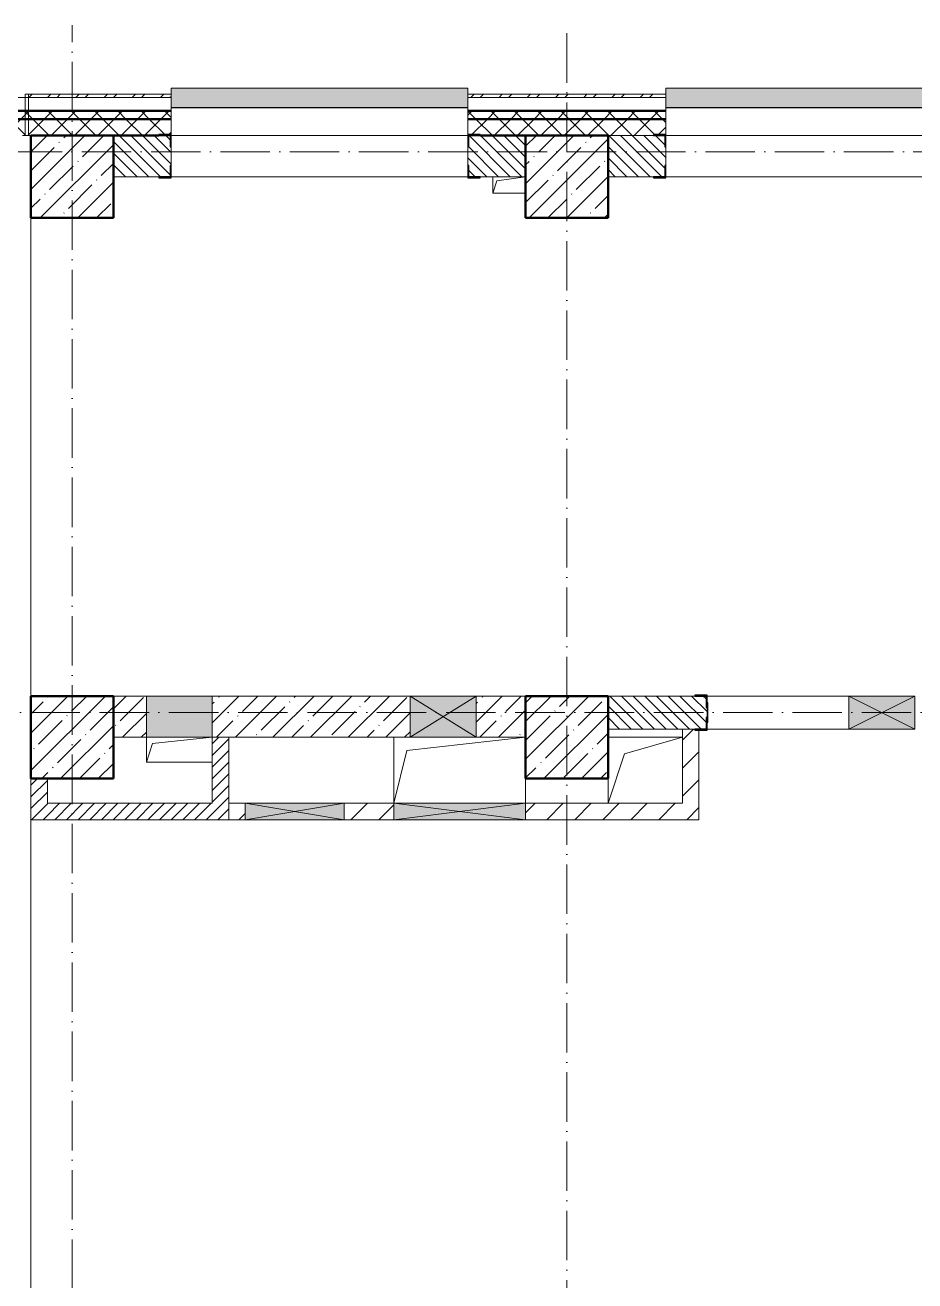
# Model space of a CAD drawing. Header units: millimetres. Extents: x -12989 to 629078, y -109036 to 555275.
# Drawn here: x 322086 to 327481, y -84329 to -76713 of the extents above; entities that cross this region are included whole.
import ezdxf

# ---------------------------------------------------------------- set-up
doc = ezdxf.new("R2010")
doc.units = ezdxf.units.MM
doc.linetypes.add('50_200_ШТРИХ_1Т_ш5_п1_п1_', pattern=[700, 500, -100, 0, -100])
for name, color, linetype, lineweight in [('4 -стяжа', 7, 'Continuous', 30), ('A-DETL-GENF-OTLN', 7, 'Continuous', 9), ('A-FLOR-____-OTLN', 7, 'Continuous', 9), ('A-GENM-____-MCUT', 7, 'Continuous', 25), ('A-GENM-____-OTLN', 7, 'Continuous', 9), ('A-GENM-____-OTLN-1', 7, 'Continuous', 25), ('A-GLAZ-____-OTLN', 7, 'Continuous', 9), ('A-WALL-____-MCUT-1', 7, 'Continuous', 9), ('A-WALL-____-MCUT-2', 7, 'Continuous', 50), ('A-WALL-____-MCUT-3', 7, 'Continuous', 9), ('A-WALL-____-OTLN', 7, 'Continuous', 9), ('A-WALL-____-PATT-1', 7, 'Continuous', 9), ('A-WALL-FNSH-MCUT-1', 7, 'Continuous', 9), ('I-WALL-____-OTLN', 7, 'Continuous', 9), ('S-COLS-____-MCUT', 7, 'Continuous', 50), ('S-COLS-____-OTLN', 7, 'Continuous', 9), ('S-GRID-____-OTLN-1', 7, '50_200_ШТРИХ_1Т_ш5_п1_п1_', 9)]:
    doc.layers.add(name, color=color, linetype=linetype, lineweight=lineweight)
doc.layers.add('A-GLAZ-____-OTLN-1', color=7, linetype='Continuous', lineweight=9, true_color=0xc0c0c0)
doc.layers.get('4 -стяжа').off()
pattern_1 = [(45, (283770.71, -86863.46), (-70.71068, 70.71068), []), (135, (283770.71, -86863.46), (-70.71068, -70.71068), [])]
pattern_2 = [(45, (283770.7, -86863.46), (-114.04925, 114.04925), []), (45, (283884.76, -86863.46), (-114.04925, 114.04925), [201.612, -40.322, 3.353, -36.97])]
pattern_3 = [(45, (283770.707, -86863.456), (-35.35534, 35.35534), [])]
pattern_4 = [(45, (283770.71, -86863.46), (-84.8528, 84.8528), [])]
pattern_5 = [(135, (283770.707, -86863.456), (-35.35534, -35.35534), [])]

# ---------------------------------------------------------------- blocks, each defined once
blk = doc.blocks.new('BSC_Колонна _Прямоугольная - 500х500-V107-АР1_План отверстий 3 этажа в осях 1-64_А-ГГ')
at = {"layer": 'S-COLS-____-OTLN'}
h = blk.add_hatch(dxfattribs=at)
h.set_pattern_fill('FP_130', color=256, style=0, pattern_type=2)
h.set_pattern_definition([(45, (-38600, -5831.04), (-114.04925, 114.04925), []), (45, (-38485.95, -5831.04), (-114.04925, 114.04925), [201.613, -40.323, 3.353, -36.97])])
h.paths.add_polyline_path([(-250, -250), (250, -250), (250, 250), (-250, 250)], flags=0)
at = {"layer": 'S-COLS-____-MCUT'}
for p, q in [((250, 250), (-250, 250)), ((-250, 250), (-250, -250)), ((250, -250), (250, 250)), ((-250, -250), (250, -250))]:
    blk.add_line(p, q, dxfattribs=at)
blk = doc.blocks.new('BSC_Колонна _Прямоугольная - 500х500-V151-АР1_План отверстий 3 этажа в осях 1-64_А-ГГ')
at = {"layer": 'S-COLS-____-OTLN'}
h = blk.add_hatch(dxfattribs=at)
h.set_pattern_fill('FP_174', color=256, style=0, pattern_type=2)
h.set_pattern_definition([(45, (-41600, -5831.04), (-114.04925, 114.04925), []), (45, (-41485.95, -5831.04), (-114.04925, 114.04925), [201.613, -40.323, 3.353, -36.97])])
h.paths.add_polyline_path([(-250, -250), (250, -250), (250, 250), (-250, 250)], flags=0)
at = {"layer": 'S-COLS-____-MCUT'}
for p, q in [((250, 250), (-250, 250)), ((-250, 250), (-250, -250)), ((250, -250), (250, 250)), ((-250, -250), (250, -250))]:
    blk.add_line(p, q, dxfattribs=at)
blk = doc.blocks.new('Фахверк_СКБ_Уголок - 250_2700-27497298-АР1_План отверстий 3 этажа в осях 1-64_А-ГГ')
at = {"layer": 'A-GENM-____-MCUT'}
for p, q in [((200, 181), (125, 181)), ((125, 181), (125, 106)), ((131, 106), (131, 175)), ((131, 175), (200, 175)), ((200, 175), (200, 181)), ((125, 106), (131, 106)), ((131, -6), (125, -6)), ((125, -6), (125, -81)), ((131, -75), (131, -6)), ((200, -75), (131, -75)), ((200, -81), (200, -75)), ((125, -81), (200, -81))]:
    blk.add_line(p, q, dxfattribs=at)
blk = doc.blocks.new('АР_Перемычка - АР_Перемычка-28704962-АР1_План отверстий 3 этажа в осях 1-64_А-ГГ')
at = {"layer": 'A-GENM-____-OTLN'}
blk.add_line((-350, -100), (-342, -100), dxfattribs=at)
blk = doc.blocks.new('154_Стойка_СКБ_Уголок - СМ-2480_200-28346303-АР1_План отверстий 3 этажа в осях 1-64_А-ГГ')
at = {"layer": 'A-GENM-____-MCUT'}
for p, q in [((125, 156), (125, 81)), ((200, 156), (125, 156)), ((200, 150), (200, 156)), ((125, 81), (131, 81)), ((131, 81), (131, 150)), ((131, 150), (200, 150)), ((131, 19), (125, 19)), ((125, 19), (125, -56)), ((131, -50), (131, 19)), ((125, -56), (200, -56)), ((200, -50), (131, -50)), ((200, -56), (200, -50))]:
    blk.add_line(p, q, dxfattribs=at)
blk = doc.blocks.new('Стойка_Влож_Полоса боковая - Полоса-28213942-АР1_План отверстий 3 этажа в осях 1-64_А-ГГ')
at = {"layer": 'A-GENM-____-OTLN'}
for p, q in [((-5, 60), (0, 60)), ((-5, -60), (-5, 60)), ((0, 31), (0, -31)), ((0, -60), (-5, -60))]:
    blk.add_line(p, q, dxfattribs=at)
blk = doc.blocks.new('AR_Отверстие Ниша - Лючок-32404366-АР1_План отверстий 3 этажа в осях 1-64_А-ГГ')
at = {"layer": 'A-GLAZ-____-OTLN-1'}
blk.add_hatch(color=256, dxfattribs=at).paths.add_polyline_path([(-200, 125), (-200, -125), (200, -125), (200, 125)], flags=0)
at = {"layer": 'A-GLAZ-____-OTLN'}
for p, q in [((200, 125), (-200, 125)), ((-200, 125), (-200, -125)), ((200, -125), (200, 125)), ((-200, -125), (200, -125))]:
    blk.add_line(p, q, dxfattribs=at)
blk = doc.blocks.new('AR_Отверстие прямоугольное _в плите_ - AR_Отверстие прямоугольное _в плите_-30459225-АР1_План отверстий 3 этажа в осях 1-64_А-ГГ')
at = {"layer": 'A-GENM-____-OTLN'}
for p, q in [((-200, 75), (-200, -75)), ((-200, -75), (-162.5, 37.5)), ((-162.5, 37.5), (200, 75)), ((-200, -75), (200, -75))]:
    blk.add_line(p, q, dxfattribs=at)
blk = doc.blocks.new('AR_Отверстие прямоугольное _в плите_ - AR_Отверстие прямоугольное _в плите_-V180-АР1_План отверстий 3 этажа в осях 1-64_А-ГГ')
at = {"layer": 'A-GENM-____-OTLN'}
for p, q in [((-100, 50), (-100, -50)), ((-100, -50), (-75, 25)), ((-75, 25), (100, 50)), ((-100, -50), (100, -50))]:
    blk.add_line(p, q, dxfattribs=at)
blk = doc.blocks.new('AR_Отверстие прямоугольное _в плите_ - AR_Отверстие прямоугольное _в плите_-30552658-АР1_План отверстий 3 этажа в осях 1-64_А-ГГ')
at = {"layer": 'A-GENM-____-OTLN'}
for p, q in [((-400, 200), (-400, -200)), ((-320, 120), (400, 200)), ((-400, -200), (-320, 120)), ((400, -200), (400, -50))]:
    blk.add_line(p, q, dxfattribs=at)
blk = doc.blocks.new('AR_Отверстие прямоугольное _в плите_ - AR_Отверстие прямоугольное _в плите_-30552855-АР1_План отверстий 3 этажа в осях 1-64_А-ГГ')
at = {"layer": 'A-GENM-____-OTLN'}
for p, q in [((225, 200), (-225, 200)), ((-125, 100), (225, 200)), ((-225, -200), (-125, 100)), ((-225, -50), (-225, -200))]:
    blk.add_line(p, q, dxfattribs=at)
blk = doc.blocks.new('AR_Отверстие прямоугольное _в стене__БезПР - AR_Отверстие прямоугольное _в стене__БезПР-30590131-АР1_План отверстий 3 этажа в осях 1-64_А-ГГ')
at = {"layer": 'A-GLAZ-____-OTLN-1'}
blk.add_hatch(color=256, dxfattribs=at).paths.add_polyline_path([(200, 125), (-200, 125), (-200, -125), (200, -125)], flags=0)
at = {"layer": 'A-DETL-GENF-OTLN'}
for p, q in [((-200, -125), (-200, 125)), ((-200, 125), (200, 125)), ((200, 125), (-200, -125)), ((-200, 125), (200, -125)), ((200, 125), (-200, 125)), ((-200, 125), (-200, -125)), ((200, 125), (200, -125)), ((200, -125), (200, 125)), ((200, -125), (-200, -125)), ((-200, -125), (200, -125))]:
    blk.add_line(p, q, dxfattribs=at)
at = {"layer": 'A-GLAZ-____-OTLN'}
blk.add_line((200, 125), (-200, 125), dxfattribs=at)
blk = doc.blocks.new('Отлив_СКБ - Отлив витража_120_НВФ-31885687-АР1_План отверстий 3 этажа в осях 1-64_А-ГГ')
at = {"layer": 'A-GLAZ-____-OTLN-1'}
for points in [[(0, 0), (0, -2), (1800, -2), (1800, 0), (534.2, 0)], [(0, -2), (0, -120), (1800, -120), (1800, -2), (534.2, -2)]]:
    blk.add_hatch(color=256, dxfattribs=at).paths.add_polyline_path(points, flags=0)
at = {"layer": 'A-GLAZ-____-OTLN'}
for p, q in [((0, 0), (1800, 0)), ((1800, -2), (0, -2)), ((0, -120), (0, -83)), ((0, -120), (1800, -120)), ((1800, -83), (1800, -120))]:
    blk.add_line(p, q, dxfattribs=at)
blk = doc.blocks.new('Стены 4 - Стены 4-31195499-АР1_План отверстий 3 этажа в осях 1-64_А-ГГ')
at = {"layer": 'A-WALL-____-MCUT-3'}
for p, q in [((-1798.5, 41030.2), (-1798.5, 41010.2)), ((-1548.5, 41030.2), (-1798.5, 41030.2)), ((-1798.5, 41010.2), (-1548.5, 41010.2)), ((-1548.5, 41010.2), (-1548.5, 41030.2))]:
    blk.add_line(p, q, dxfattribs=at)
blk = doc.blocks.new('AR_Отверстие прямоугольное _в стене__БезПР - AR_Отверстие прямоугольное _в стене__БезПР-36788922-АР1_План отверстий 3 этажа в осях 1-64_А-ГГ')
at = {"layer": 'A-GLAZ-____-OTLN'}
blk.add_hatch(color=256, dxfattribs=at).paths.add_polyline_path([(300, -50), (300, 50), (-300, 50), (-300, -50)], flags=0)
at = {"layer": 'A-DETL-GENF-OTLN'}
for p, q in [((-300, -50), (-300, 50)), ((-300, 50), (300, 50)), ((300, 50), (-300, -50)), ((-300, 50), (300, -50)), ((300, 50), (-300, 50)), ((-300, 50), (-300, -50)), ((300, 50), (300, -50)), ((300, -50), (300, 50)), ((300, -50), (-300, -50)), ((-300, -50), (300, -50))]:
    blk.add_line(p, q, dxfattribs=at)
at = {"layer": 'A-GLAZ-____-OTLN'}
blk.add_line((300, 50), (-300, 50), dxfattribs=at)
blk = doc.blocks.new('AR_Отверстие прямоугольное _в стене__БезПР - AR_Отверстие прямоугольное _в стене__БезПР-36428632-АР1_План отверстий 3 этажа в осях 1-64_А-ГГ')
at = {"layer": 'A-GLAZ-____-OTLN'}
blk.add_hatch(color=256, dxfattribs=at).paths.add_polyline_path([(-200, -100), (200, -100), (200, 100), (-200, 100)], flags=0)
at = {"layer": 'A-DETL-GENF-OTLN'}
for p, q in [((-200, -100), (-200, 100)), ((-200, 100), (200, 100)), ((200, 100), (-200, -100)), ((-200, 100), (200, -100)), ((200, 100), (-200, 100)), ((-200, 100), (-200, -100)), ((200, 100), (200, -100)), ((200, -100), (200, 100)), ((200, -100), (-200, -100)), ((-200, -100), (200, -100))]:
    blk.add_line(p, q, dxfattribs=at)
at = {"layer": 'A-GLAZ-____-OTLN'}
blk.add_line((200, 100), (-200, 100), dxfattribs=at)
blk = doc.blocks.new('AR_Отверстие прямоугольное _в стене_ - AR_Отверстие прямоугольное _в стене__ОВ-36980490-АР1_План отверстий 3 этажа в осях 1-64_А-ГГ')
at = {"layer": 'A-GLAZ-____-OTLN'}
blk.add_hatch(color=256, dxfattribs=at).paths.add_polyline_path([(-400, -50), (400, -50), (400, 50), (-400, 50)], flags=0)
at = {"layer": 'A-DETL-GENF-OTLN'}
for p, q in [((-400, -50), (-400, 50)), ((-400, 50), (400, 50)), ((400, 50), (-400, -50)), ((-400, 50), (400, -50)), ((400, 50), (-400, 50)), ((-400, 50), (-400, -50)), ((400, 50), (400, -50)), ((400, -50), (400, 50)), ((400, -50), (-400, -50)), ((-400, -50), (400, -50))]:
    blk.add_line(p, q, dxfattribs=at)
blk = doc.blocks.new('3эт')
at = {"layer": 'S-GRID-____-OTLN-1', "color": 251, "ltscale": 0.6, "true_color": 0x636466}
for p, q in [((322370.7, -91099.7), (322370.7, -76712.9)), ((325370.7, -91346.1), (325370.7, -76712.9)), ((387845.1, -77482.4), (279340.9, -77482.4)), ((374089.5, -80882.4), (279101.9, -80882.4))]:
    blk.add_line(p, q, dxfattribs=at)

msp = doc.modelspace()

# ---------------------------------------------------------------- hatches: boundary and pattern name
at = {"layer": 'A-WALL-____-PATT-1'}
h = msp.add_hatch(dxfattribs=at)
h.set_pattern_fill('FP_3', color=256, style=0, pattern_type=2)
h.set_pattern_definition([(45, (283770.71, -86863.46), (-85.53659, 85.53659), []), (45, (283827.73, -86863.46), (-85.53659, 85.53659), [])])
h.paths.add_polyline_path([(355635.7074, -77152.4142), (355635.7074, -77132.4142), (351770.7074, -77132.4142), (351770.7074, -77152.4142), (354455.602, -77152.4142)], flags=0)
h.paths.add_polyline_path([(343850.8163, -77152.4142), (343970.7074, -77152.4142), (343970.7074, -77132.4142), (342770.7074, -77132.4142), (342770.7074, -77152.4142)], flags=0)
h.paths.add_polyline_path([(340315.8877, -77152.4142), (340970.7074, -77152.4142), (340970.7074, -77132.4142), (339770.7074, -77132.4142), (339770.7074, -77152.4142)], flags=0)
h.paths.add_polyline_path([(337970.7074, -77152.4142), (337970.7074, -77132.4142), (336770.7074, -77132.4142), (336770.7074, -77152.4142), (336780.9592, -77152.4142)], flags=0)
h.paths.add_polyline_path([(334970.7074, -77152.4142), (334970.7074, -77132.4142), (333770.7074, -77132.4142), (333770.7074, -77152.4142)], flags=0)
h.paths.add_polyline_path([(330770.7074, -77152.4142), (331970.7074, -77152.4142), (331970.7074, -77132.4142), (330770.7074, -77132.4142)], flags=0)
h.paths.add_polyline_path([(328970.7074, -77152.4142), (328970.7074, -77132.4142), (327770.7074, -77132.4142), (327770.7074, -77152.4142), (327943.6377, -77152.4142)], flags=0)
h.paths.add_polyline_path([(324770.7074, -77152.4142), (325970.7074, -77152.4142), (325970.7074, -77132.4142), (324770.7074, -77132.4142)], flags=0)
h.paths.add_polyline_path([(322970.7074, -77152.4142), (322970.7074, -77132.4142), (322105.7074, -77132.4142), (322105.7074, -77152.4142), (322641.2449, -77152.4142)], flags=0)
h = msp.add_hatch(dxfattribs=at)
h.set_pattern_fill('FP_1', color=256, style=0, pattern_type=2)
h.set_pattern_definition(pattern_1)
h.paths.add_polyline_path([(358120.7074, -77282.4142), (358120.7074, -77232.4142), (351770.7074, -77232.4142), (351770.7074, -77282.4142), (357990.5306, -77282.4142)], flags=0)
h.paths.add_polyline_path([(343850.8163, -77282.4142), (343970.7074, -77282.4142), (343970.7074, -77232.4142), (342770.7074, -77232.4142), (342770.7074, -77282.4142)], flags=0)
h.paths.add_polyline_path([(340970.7074, -77282.4142), (340970.7074, -77232.4142), (339770.7074, -77232.4142), (339770.7074, -77282.4142), (340315.8877, -77282.4142)], flags=0)
h.paths.add_polyline_path([(337970.7074, -77282.4142), (337970.7074, -77232.4142), (336770.7074, -77232.4142), (336770.7074, -77282.4142), (336780.9592, -77282.4142)], flags=0)
h.paths.add_polyline_path([(334970.7074, -77282.4142), (334970.7074, -77232.4142), (333770.7074, -77232.4142), (333770.7074, -77282.4142)], flags=0)
h.paths.add_polyline_path([(330770.7074, -77282.4142), (331970.7074, -77282.4142), (331970.7074, -77232.4142), (330770.7074, -77232.4142)], flags=0)
h.paths.add_polyline_path([(328970.7074, -77282.4142), (328970.7074, -77232.4142), (327770.7074, -77232.4142), (327770.7074, -77282.4142), (327943.6377, -77282.4142)], flags=0)
h.paths.add_polyline_path([(325970.7074, -77282.4142), (325970.7074, -77232.4142), (324770.7074, -77232.4142), (324770.7074, -77282.4142)], flags=0)
h.paths.add_polyline_path([(322641.2449, -77282.4142), (322970.7074, -77282.4142), (322970.7074, -77232.4142), (321570.7074, -77232.4142), (321570.7074, -77282.4142)], flags=0)
h.paths.add_polyline_path([(318570.7074, -77282.4142), (319770.7074, -77282.4142), (319770.7074, -77232.4142), (318570.7074, -77232.4142)], flags=0)
h.paths.add_polyline_path([(316770.7074, -77282.4142), (316770.7074, -77232.4142), (315570.7074, -77232.4142), (315571.3877, -77282.4142)], flags=0)
h.paths.add_polyline_path([(313770.7074, -77282.4142), (313770.7074, -77232.4142), (312570.7074, -77232.4142), (312570.7074, -77282.4142)], flags=0)
h.paths.add_polyline_path([(310770.7074, -77282.4142), (310770.7074, -77232.4142), (307600.7074, -77232.4142), (307600.7074, -77282.4142), (308501.5306, -77282.4142)], flags=0)
h = msp.add_hatch(dxfattribs=at)
h.set_pattern_fill('FP_1', color=256, style=0, pattern_type=2)
h.set_pattern_definition(pattern_1)
h.paths.add_polyline_path([(358120.7074, -77382.4142), (358120.7074, -77282.4142), (351770.7074, -77282.4142), (351770.7074, -77376.4142), (351845.7074, -77376.4142), (351845.7074, -77382.4142), (357990.5306, -77382.4142)], flags=0)
h.paths.add_polyline_path([(343850.8163, -77382.4142), (343895.7074, -77382.4142), (343895.7074, -77376.4142), (343970.7074, -77376.4142), (343970.7074, -77282.4142), (342770.7074, -77282.4142), (342770.7074, -77376.4142), (342845.7074, -77376.4142), (342845.7074, -77382.4142), (343620.7074, -77382.4142)], flags=0)
h.paths.add_polyline_path([(340895.7074, -77382.4142), (340895.7074, -77376.4142), (340970.7074, -77376.4142), (340970.7074, -77282.4142), (339770.7074, -77282.4142), (339770.7074, -77376.4142), (339845.7074, -77376.4142), (339845.7074, -77382.4142), (340315.8877, -77382.4142)], flags=0)
h.paths.add_polyline_path([(337895.7074, -77382.4142), (337895.7074, -77376.4142), (337970.7074, -77376.4142), (337970.7074, -77282.4142), (336770.7074, -77282.4142), (336770.7074, -77376.4142), (336845.7074, -77376.4142), (336845.7074, -77382.4142), (337620.7074, -77382.4142)], flags=0)
h.paths.add_polyline_path([(334895.7074, -77382.4142), (334895.7074, -77376.4142), (334970.7074, -77376.4142), (334970.7074, -77282.4142), (333770.7074, -77282.4142), (333770.7074, -77376.4142), (333845.7074, -77376.4142), (333845.7074, -77382.4142), (334120.7074, -77382.4142)], flags=0)
h.paths.add_polyline_path([(331895.7074, -77382.4142), (331895.7074, -77376.4142), (331970.7074, -77376.4142), (331970.7074, -77282.4142), (330770.7074, -77282.4142), (330770.7074, -77376.4142), (330845.7074, -77376.4142), (330845.7074, -77382.4142), (331478.5663, -77382.4142)], flags=0)
h.paths.add_polyline_path([(327845.7074, -77382.4142), (328895.7074, -77382.4142), (328895.7074, -77376.4142), (328970.7074, -77376.4142), (328970.7074, -77282.4142), (327770.7074, -77282.4142), (327770.7074, -77376.4142), (327845.7074, -77376.4142)], flags=0)
h.paths.add_polyline_path([(325120.7074, -77382.4142), (325895.7074, -77382.4142), (325895.7074, -77376.4142), (325970.7074, -77376.4142), (325970.7074, -77282.4142), (324770.7074, -77282.4142), (324770.7074, -77376.4142), (324845.7074, -77376.4142), (324845.7074, -77382.4142)], flags=0)
h.paths.add_polyline_path([(322641.2449, -77382.4142), (322895.7074, -77382.4142), (322895.7074, -77376.4142), (322970.7074, -77376.4142), (322970.7074, -77282.4142), (321570.7074, -77282.4142), (321570.7074, -77382.4142), (322620.7074, -77382.4142)], flags=0)
h.paths.add_polyline_path([(319106.3163, -77382.4142), (319695.7074, -77382.4142), (319695.7074, -77376.4142), (319770.7074, -77376.4142), (319770.7074, -77282.4142), (318570.7074, -77282.4142), (318570.7074, -77382.4142), (319070.7074, -77382.4142)], flags=0)
h.paths.add_polyline_path([(316695.7074, -77382.4142), (316695.7074, -77376.4142), (316770.7074, -77376.4142), (316770.7074, -77282.4142), (315570.7074, -77282.4142), (315571.3877, -77376.4142), (315645.7074, -77376.4142), (315645.7074, -77382.4142)], flags=0)
h.paths.add_polyline_path([(313695.7074, -77382.4142), (313695.7074, -77376.4142), (313770.7074, -77376.4142), (313770.7074, -77282.4142), (312570.7074, -77282.4142), (312570.7074, -77382.4142), (313070.7074, -77382.4142)], flags=0)
h.paths.add_polyline_path([(310695.7074, -77382.4142), (310695.7074, -77376.4142), (310770.7074, -77376.4142), (310770.7074, -77282.4142), (307600.7074, -77282.4142), (307600.7074, -77382.4142), (310070.7074, -77382.4142)], flags=0)
h = msp.add_hatch(dxfattribs=at)
h.set_pattern_fill('FP_6', color=256, style=0, pattern_type=2)
h.set_pattern_definition(pattern_5)
h.paths.add_polyline_path([(324845.7074, -77632.4142), (325120.7074, -77632.4142), (325120.7074, -77382.4142), (324776.7074, -77382.4142), (324776.7074, -77451.4142), (324770.7074, -77451.4142), (324770.7074, -77563.4142), (324776.7074, -77563.4142), (324776.7074, -77632.4142)], flags=0)
h.paths.add_polyline_path([(322620.7074, -77632.4142), (322964.7074, -77632.4142), (322964.7074, -77563.4142), (322970.7074, -77563.4142), (322970.7074, -77451.4142), (322964.7074, -77451.4142), (322964.7074, -77382.4142), (322620.7074, -77382.4142)], flags=0)
h = msp.add_hatch(dxfattribs=at)
h.set_pattern_fill('FP_6', color=256, style=0, pattern_type=2)
h.set_pattern_definition(pattern_5)
h.paths.add_polyline_path([(325964.7074, -77632.4142), (325964.7074, -77563.4142), (325970.7074, -77563.4142), (325970.7074, -77451.4142), (325964.7074, -77451.4142), (325964.7074, -77382.4142), (325620.7074, -77382.4142), (325620.7074, -77632.4142), (325895.7074, -77632.4142)], flags=0)
h.paths.add_polyline_path([(327943.6377, -77632.4142), (328120.7074, -77632.4142), (328120.7074, -77382.4142), (327776.7074, -77382.4142), (327776.7074, -77451.4142), (327770.7074, -77451.4142), (327770.7074, -77563.4142), (327776.7074, -77563.4142), (327776.7074, -77632.4142), (327845.7074, -77632.4142)], flags=0)
h = msp.add_hatch(dxfattribs=at)
h.set_pattern_fill('FP_38', color=256, style=0, pattern_type=2)
h.set_pattern_definition(pattern_2)
h.paths.add_polyline_path([(324420.7074, -81032.4142), (324420.7074, -80782.4142), (323220.7074, -80782.4142), (323220.7074, -81032.4142), (324408.7091, -81032.4142)], flags=0)
h.paths.add_polyline_path([(325120.7074, -81032.4142), (325120.7074, -80782.4142), (324820.7074, -80782.4142), (324820.7074, -81032.4142)], flags=0)
h.paths.add_polyline_path([(322820.7074, -81032.4142), (322820.7074, -80782.4142), (322620.7074, -80782.4142), (322620.7074, -81032.4142), (322641.2449, -81032.4142)], flags=0)
h = msp.add_hatch(dxfattribs=at)
h.set_pattern_fill('FP_6', color=256, style=0, pattern_type=2)
h.set_pattern_definition(pattern_5)
h.paths.add_polyline_path([(327943.6377, -80982.4142), (328120.7074, -80982.4142), (328120.7074, -80782.4142), (327926.7074, -80782.4142), (327926.7074, -80851.4142), (327920.7074, -80851.4142), (327920.7074, -80913.4142), (327926.7074, -80913.4142), (327926.7074, -80982.4142)], flags=0)
h.paths.add_polyline_path([(326214.7074, -80982.4142), (326214.7074, -80913.4142), (326220.7074, -80913.4142), (326220.7074, -80851.4142), (326214.7074, -80851.4142), (326214.7074, -80782.4142), (325620.7074, -80782.4142), (325620.7074, -80982.4142), (326176.1734, -80982.4142)], flags=0)
h = msp.add_hatch(dxfattribs=at)
h.set_pattern_fill('FP_5', color=256, style=0, pattern_type=2)
h.set_pattern_definition(pattern_3)
h.paths.add_polyline_path([(323320.7074, -81532.4142), (323320.7074, -81032.4142), (323220.7074, -81032.4142), (323220.7074, -81532.4142)], flags=0)
h = msp.add_hatch(dxfattribs=at)
h.set_pattern_fill('FP_4', color=256, style=0, pattern_type=2)
h.set_pattern_definition(pattern_4)
h.paths.add_polyline_path([(326170.7074, -81532.4142), (326170.7074, -80988.4142), (326145.7074, -80988.4142), (326145.7074, -80982.4142), (326070.7074, -80982.4142), (326070.7074, -81532.4142)], flags=0)
h = msp.add_hatch(dxfattribs=at)
h.set_pattern_fill('FP_5', color=256, style=0, pattern_type=2)
h.set_pattern_definition(pattern_3)
h.paths.add_polyline_path([(322220.7074, -81532.4142), (322220.7074, -81282.4142), (322120.7074, -81282.4142), (322120.7074, -81532.4142)], flags=0)
h = msp.add_hatch(dxfattribs=at)
h.set_pattern_fill('FP_5', color=256, style=0, pattern_type=2)
h.set_pattern_definition(pattern_3)
h.paths.add_polyline_path([(323220.7074, -81532.4142), (323220.7074, -81432.4142), (322220.7074, -81432.4142), (322220.7074, -81532.4142), (322641.2449, -81532.4142)], flags=0)
h = msp.add_hatch(dxfattribs=at)
h.set_pattern_fill('FP_4', color=256, style=0, pattern_type=2)
h.set_pattern_definition(pattern_4)
h.paths.add_polyline_path([(326070.7074, -81532.4142), (326070.7074, -81432.4142), (325120.7074, -81432.4142), (325120.7074, -81532.4142)], flags=0)
h.paths.add_polyline_path([(324320.7074, -81532.4142), (324320.7074, -81432.4142), (324020.7074, -81432.4142), (324020.7074, -81532.4142)], flags=0)
h.paths.add_polyline_path([(323320.7074, -81532.4142), (323420.7074, -81532.4142), (323420.7074, -81432.4142), (323320.7074, -81432.4142)], flags=0)
at = {"layer": 'S-COLS-____-OTLN'}
h = msp.add_hatch(dxfattribs=at)
h.set_pattern_fill('FP_38', color=256, style=0, pattern_type=2)
h.set_pattern_definition(pattern_2)
h.paths.add_polyline_path([(322120.7074, -77882.4142), (322620.7074, -77882.4142), (322620.7074, -77382.4142), (322120.7074, -77382.4142)], flags=0)
h = msp.add_hatch(dxfattribs=at)
h.set_pattern_fill('FP_38', color=256, style=0, pattern_type=2)
h.set_pattern_definition(pattern_2)
h.paths.add_polyline_path([(325120.7074, -77882.4142), (325620.7074, -77882.4142), (325620.7074, -77382.4142), (325120.7074, -77382.4142), (325120.7074, -77529.0991)], flags=0)

# ---------------------------------------------------------------- linework, layer by layer
at = {"layer": 'A-FLOR-____-OTLN'}
for p, q in [((322120.7074, -77882.4142), (322120.7074, -80782.4142)), ((322820.7074, -81182.4142), (322820.7074, -81032.4142)), ((324320.7074, -81432.4142), (324320.7074, -81032.4142)), ((325620.7074, -81032.4142), (326070.7074, -81032.4142)), ((323220.7074, -81182.4142), (322820.7074, -81182.4142)), ((325120.7074, -81282.4142), (325120.7074, -81432.4142)), ((325620.7074, -81432.4142), (325620.7074, -81282.4142)), ((322120.7074, -81532.4142), (322120.7074, -88282.4142))]:
    msp.add_line(p, q, dxfattribs=at)
at = {"layer": 'A-WALL-____-MCUT-1'}
for p, q in [((322820.7074, -80782.4142), (322620.7074, -80782.4142)), ((324420.7074, -80782.4142), (323220.7074, -80782.4142)), ((325120.7074, -80782.4142), (324820.7074, -80782.4142)), ((322620.7074, -81032.4142), (322820.7074, -81032.4142)), ((323220.7074, -81032.4142), (324420.7074, -81032.4142)), ((324820.7074, -81032.4142), (325120.7074, -81032.4142))]:
    msp.add_line(p, q, dxfattribs=at)
at = {"layer": 'A-WALL-____-MCUT-2'}
for p, q in [((322970.7074, -77232.4142), (321570.7074, -77232.4142)), ((322970.7074, -77282.4142), (321570.7074, -77282.4142)), ((325970.7074, -77232.4142), (324770.7074, -77232.4142)), ((325970.7074, -77282.4142), (324770.7074, -77282.4142)), ((322620.7074, -77382.4142), (322895.7074, -77382.4142)), ((324845.7074, -77382.4142), (325120.7074, -77382.4142))]:
    msp.add_line(p, q, dxfattribs=at)
at = {"layer": 'A-WALL-____-MCUT-3'}
for p, q in [((322970.7074, -77152.4142), (321570.7074, -77152.4142)), ((322970.7074, -77376.4142), (322970.7074, -77152.4142)), ((325970.7074, -77152.4142), (324770.7074, -77152.4142)), ((324770.7074, -77152.4142), (324770.7074, -77376.4142)), ((325970.7074, -77376.4142), (325970.7074, -77152.4142)), ((322070.7074, -77382.4142), (322620.7074, -77382.4142)), ((322620.7074, -77382.4142), (322620.7074, -77632.4142)), ((325895.7074, -77382.4142), (325120.7074, -77382.4142)), ((325120.7074, -77632.4142), (325120.7074, -77382.4142)), ((325620.7074, -77382.4142), (325620.7074, -77632.4142)), ((322970.7074, -77563.4142), (322970.7074, -77451.4142)), ((324770.7074, -77451.4142), (324770.7074, -77563.4142)), ((325970.7074, -77563.4142), (325970.7074, -77451.4142)), ((322620.7074, -77632.4142), (322895.7074, -77632.4142)), ((324845.7074, -77632.4142), (325120.7074, -77632.4142)), ((325620.7074, -77632.4142), (325895.7074, -77632.4142)), ((326145.7074, -80782.4142), (325620.7074, -80782.4142)), ((325620.7074, -80982.4142), (326145.7074, -80982.4142))]:
    msp.add_line(p, q, dxfattribs=at)
at = {"layer": 'A-WALL-____-OTLN'}
for p, q in [((322970.7074, -77382.4142), (324770.7074, -77382.4142)), ((327770.7074, -77382.4142), (325970.7074, -77382.4142)), ((324770.7074, -77632.4142), (322970.7074, -77632.4142)), ((327770.7074, -77632.4142), (325970.7074, -77632.4142))]:
    msp.add_line(p, q, dxfattribs=at)
at = {"layer": 'A-WALL-FNSH-MCUT-1'}
for p, q in [((322970.7074, -77132.4142), (322105.7074, -77132.4142)), ((322105.7074, -77132.4142), (322105.7074, -77152.4142)), ((322970.7074, -77152.4142), (322970.7074, -77132.4142)), ((325970.7074, -77132.4142), (324770.7074, -77132.4142)), ((324770.7074, -77132.4142), (324770.7074, -77152.4142)), ((325970.7074, -77152.4142), (325970.7074, -77132.4142)), ((323220.7074, -81032.4142), (323220.7074, -81432.4142)), ((323320.7074, -81032.4142), (323320.7074, -81532.4142)), ((326070.7074, -80982.4142), (326070.7074, -81432.4142)), ((326170.7074, -81532.4142), (326170.7074, -80988.4142)), ((322120.7074, -81282.4142), (322120.7074, -81532.4142)), ((322220.7074, -81432.4142), (322220.7074, -81282.4142)), ((323220.7074, -81432.4142), (322220.7074, -81432.4142)), ((323420.7074, -81432.4142), (323320.7074, -81432.4142)), ((324320.7074, -81432.4142), (324020.7074, -81432.4142)), ((326070.7074, -81432.4142), (325120.7074, -81432.4142)), ((322120.7074, -81532.4142), (323320.7074, -81532.4142)), ((323320.7074, -81532.4142), (323420.7074, -81532.4142)), ((324020.7074, -81532.4142), (324320.7074, -81532.4142)), ((325120.7074, -81532.4142), (326170.7074, -81532.4142))]:
    msp.add_line(p, q, dxfattribs=at)
at = {"layer": 'I-WALL-____-OTLN'}
for p, q in [((326220.7074, -80782.4142), (327080.7074, -80782.4142)), ((327080.7074, -80982.4142), (326220.7074, -80982.4142))]:
    msp.add_line(p, q, dxfattribs=at)
at = {"layer": 'S-COLS-____-MCUT'}
for p, q in [((322620.7074, -77382.4142), (322120.7074, -77382.4142)), ((322120.7074, -77382.4142), (322120.7074, -77882.4142)), ((322620.7074, -77882.4142), (322620.7074, -77382.4142)), ((325620.7074, -77382.4142), (325120.7074, -77382.4142)), ((325120.7074, -77382.4142), (325120.7074, -77882.4142)), ((325620.7074, -77882.4142), (325620.7074, -77382.4142)), ((322120.7074, -77882.4142), (322620.7074, -77882.4142)), ((325120.7074, -77882.4142), (325620.7074, -77882.4142))]:
    msp.add_line(p, q, dxfattribs=at)

# ---------------------------------------------------------------- block references
at = {"layer": '4 -стяжа'}
msp.add_blockref('3эт', (0, 0), dxfattribs=at)
at = {"layer": 'A-GENM-____-OTLN'}
for name, p in [('AR_Отверстие прямоугольное _в плите_ - AR_Отверстие прямоугольное _в плите_-V180-АР1_План отверстий 3 этажа в осях 1-64_А-ГГ', (325020.7074, -77682.4142)), ('AR_Отверстие прямоугольное _в плите_ - AR_Отверстие прямоугольное _в плите_-30459225-АР1_План отверстий 3 этажа в осях 1-64_А-ГГ', (323020.7074, -81107.4142)), ('AR_Отверстие прямоугольное _в плите_ - AR_Отверстие прямоугольное _в плите_-30552658-АР1_План отверстий 3 этажа в осях 1-64_А-ГГ', (324720.7074, -81232.4142)), ('AR_Отверстие прямоугольное _в плите_ - AR_Отверстие прямоугольное _в плите_-30552855-АР1_План отверстий 3 этажа в осях 1-64_А-ГГ', (325845.7074, -81232.4142)), ('АР_Перемычка - АР_Перемычка-28704962-АР1_План отверстий 3 этажа в осях 1-64_А-ГГ', (326220.7074, -80882.4142))]:
    msp.add_blockref(name, p, dxfattribs=at)
at = {"layer": 'A-GENM-____-OTLN', "rotation": 180}
msp.add_blockref('Стойка_Влож_Полоса боковая - Полоса-28213942-АР1_План отверстий 3 этажа в осях 1-64_А-ГГ', (326220.7074, -80882.4142), dxfattribs=at)
at = {"layer": 'A-GENM-____-OTLN-1', "rotation": 180}
for name, p in [('Фахверк_СКБ_Уголок - 250_2700-27497298-АР1_План отверстий 3 этажа в осях 1-64_А-ГГ', (323095.7074, -77457.4142)), ('Фахверк_СКБ_Уголок - 250_2700-27497298-АР1_План отверстий 3 этажа в осях 1-64_А-ГГ', (326095.7074, -77457.4142)), ('154_Стойка_СКБ_Уголок - СМ-2480_200-28346303-АР1_План отверстий 3 этажа в осях 1-64_А-ГГ', (326345.7074, -80832.4142))]:
    msp.add_blockref(name, p, dxfattribs=at)
at = {"layer": 'A-GENM-____-OTLN-1'}
msp.add_blockref('Фахверк_СКБ_Уголок - 250_2700-27497298-АР1_План отверстий 3 этажа в осях 1-64_А-ГГ', (324645.7074, -77557.4142), dxfattribs=at)
at = {"layer": 'A-GLAZ-____-OTLN', "rotation": 180}
for name, p in [('Отлив_СКБ - Отлив витража_120_НВФ-31885687-АР1_План отверстий 3 этажа в осях 1-64_А-ГГ', (324770.7074, -77215.4142)), ('Отлив_СКБ - Отлив витража_120_НВФ-31885687-АР1_План отверстий 3 этажа в осях 1-64_А-ГГ', (327770.7074, -77215.4142)), ('AR_Отверстие Ниша - Лючок-32404366-АР1_План отверстий 3 этажа в осях 1-64_А-ГГ', (323020.7074, -80907.4142)), ('AR_Отверстие прямоугольное _в стене__БезПР - AR_Отверстие прямоугольное _в стене__БезПР-30590131-АР1_План отверстий 3 этажа в осях 1-64_А-ГГ', (324620.7074, -80907.4142)), ('AR_Отверстие прямоугольное _в стене__БезПР - AR_Отверстие прямоугольное _в стене__БезПР-36428632-АР1_План отверстий 3 этажа в осях 1-64_А-ГГ', (327280.7074, -80882.4142))]:
    msp.add_blockref(name, p, dxfattribs=at)
at = {"layer": 'A-GLAZ-____-OTLN'}
for name, p in [('AR_Отверстие прямоугольное _в стене__БезПР - AR_Отверстие прямоугольное _в стене__БезПР-36788922-АР1_План отверстий 3 этажа в осях 1-64_А-ГГ', (323720.7074, -81482.4142)), ('AR_Отверстие прямоугольное _в стене_ - AR_Отверстие прямоугольное _в стене__ОВ-36980490-АР1_План отверстий 3 этажа в осях 1-64_А-ГГ', (324720.7074, -81482.4142))]:
    msp.add_blockref(name, p, dxfattribs=at)
at = {"layer": 'A-WALL-____-OTLN', "rotation": 89.9999999999999}
msp.add_blockref('Стены 4 - Стены 4-31195499-АР1_План отверстий 3 этажа в осях 1-64_А-ГГ', (363115.9495, -75583.9024), dxfattribs=at)
at = {"layer": 'S-COLS-____-OTLN'}
for name, p in [('BSC_Колонна _Прямоугольная - 500х500-V107-АР1_План отверстий 3 этажа в осях 1-64_А-ГГ', (322370.7074, -81032.4142)), ('BSC_Колонна _Прямоугольная - 500х500-V151-АР1_План отверстий 3 этажа в осях 1-64_А-ГГ', (325370.7074, -81032.4142))]:
    msp.add_blockref(name, p, dxfattribs=at)

doc.saveas('drawing.dxf')
